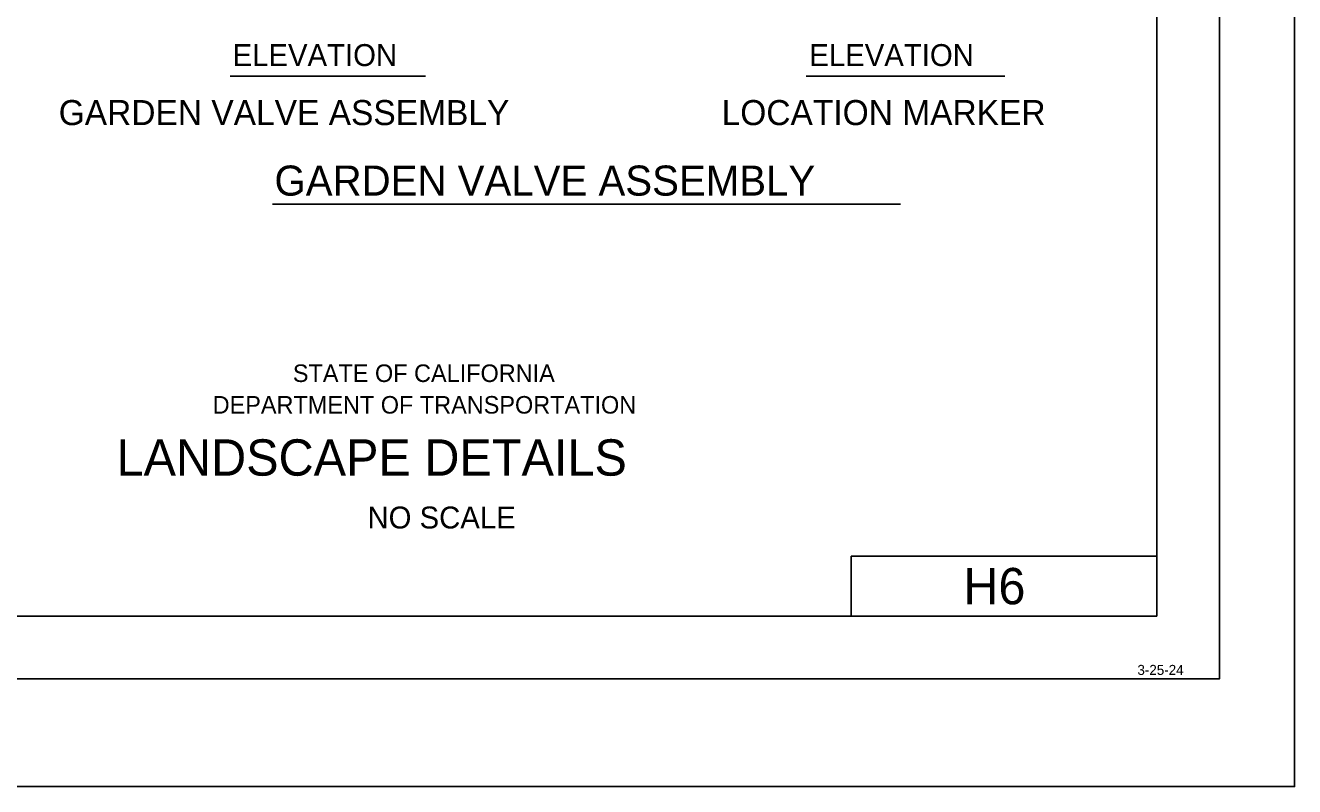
# Model space of a CAD drawing. Extents: x -893 to 867, y -474 to 712.
# Drawn here: x 360 to 867, y -474 to -170 of the extents above; entities that cross this region are included whole.
import ezdxf

# ---------------------------------------------------------------- set-up
doc = ezdxf.new("R2010")
doc.units = 0
for name, color, linetype in [('57 Undefined', 7, 'Continuous'), ('border_INSIDE-BORDER-anno', 7, 'Continuous'), ('border_PLOTTING-ELEMENTS', 7, 'Continuous'), ('border_rw_22x34_Cut_Lines', 7, 'Continuous'), ('border_SHEET', 7, 'Continuous'), ('border_WITHIN-BORDER-anno', 7, 'Continuous')]:
    doc.layers.add(name, color=color, linetype=linetype)

msp = doc.modelspace()

# ---------------------------------------------------------------- linework, layer by layer
at = {"layer": '57 Undefined'}
for p, q in [((441.68, -190.48), (519.72, -190.48)), ((671.56, -190.48), (750.87, -190.48)), ((458.64, -241.56), (709.31, -241.56))]:
    msp.add_line(p, q, dxfattribs=at)
at = {"layer": 'border_PLOTTING-ELEMENTS'}
for points in [[(-893.45, -474.04), (866.55, -474.04), (866.55, 711.96), (-893.45, 711.96)], [(-863.45, 668.96), (836.55, 668.96), (836.55, -431.04), (-863.45, -431.04)]]:
    msp.add_lwpolyline(points, close=True, dxfattribs=at)
at = {"layer": 'border_rw_22x34_Cut_Lines'}
msp.add_lwpolyline([(-863.45, 668.96), (836.55, 668.96), (836.55, -431.04), (-863.45, -431.04)], close=True, dxfattribs=at)
at = {"layer": 'border_SHEET'}
for p, q in [((811.55, 643.96), (811.55, -406.04)), ((689.52, -406.04), (689.52, -382.04)), ((689.52, -382.04), (811.52, -382.04)), ((811.55, -406.04), (-813.45, -406.04))]:
    msp.add_line(p, q, dxfattribs=at)

# ---------------------------------------------------------------- texts
at = {"layer": '57 Undefined'}
for s, height, p in [('ELEVATION', 8.75, (442.69, -186.5)), ('ELEVATION', 8.75, (672.87, -186.5)), ('GARDEN VALVE ASSEMBLY', 10, (373.29, -210.07)), ('LOCATION MARKER', 10, (637.87, -210.07)), ('GARDEN VALVE ASSEMBLY', 12, (459.41, -238.21))]:
    msp.add_text(s, height=height, dxfattribs=at).set_placement(p)
at = {"layer": 'border_INSIDE-BORDER-anno'}
for s, height, p in [('STATE OF CALIFORNIA', 7, (466.75, -312.58)), ('DEPARTMENT OF TRANSPORTATION', 7, (434.75, -325.19)), ('LANDSCAPE DETAILS', 14.5, (396.39, -349.96)), ('NO SCALE', 8.75, (496.52, -371.04))]:
    msp.add_text(s, height=height, dxfattribs=at).set_placement(p)
at = {"layer": 'border_WITHIN-BORDER-anno'}
for s, height, p in [('H6', 14.5, (734.33, -401.29)), ('3-25-24', 4, (803.81, -429.47))]:
    msp.add_text(s, height=height, dxfattribs=at).set_placement(p)

doc.saveas('drawing.dxf')
